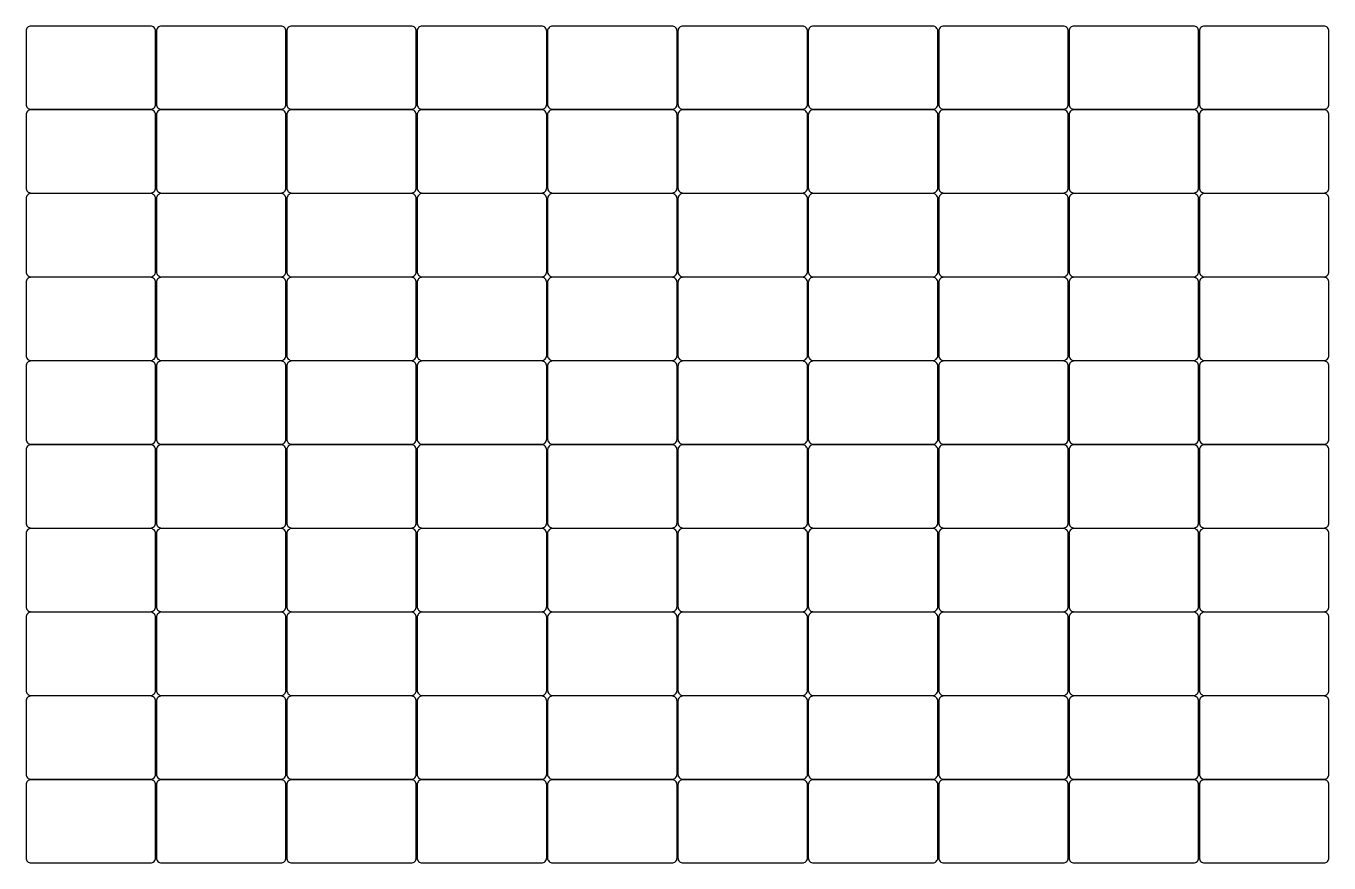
# Model space of a CAD drawing. Header units: inches. Extents: x 0.4 to 35.6, y -23.3 to -0.7.
import ezdxf

# ---------------------------------------------------------------- set-up
doc = ezdxf.new("R2010")
doc.units = ezdxf.units.IN

msp = doc.modelspace()

# ---------------------------------------------------------------- linework, layer by layer
for points in [[(3.756, -2.94, 0.414214), (3.893, -2.802), (3.893, -0.828, 0.414214), (3.756, -0.69), (0.531, -0.69, 0.414214), (0.393, -0.828), (0.393, -2.802, 0.414214), (0.531, -2.94)], [(7.279, -2.94, 0.414214), (7.417, -2.802), (7.417, -0.828, 0.414214), (7.279, -0.69), (4.054, -0.69, 0.414214), (3.917, -0.828), (3.917, -2.802, 0.414214), (4.054, -2.94)], [(10.802, -2.94, 0.414214), (10.94, -2.802), (10.94, -0.828, 0.414214), (10.802, -0.69), (7.578, -0.69, 0.414214), (7.44, -0.828), (7.44, -2.802, 0.414214), (7.578, -2.94)], [(14.326, -2.94, 0.414214), (14.463, -2.802), (14.463, -0.828, 0.414214), (14.326, -0.69), (11.101, -0.69, 0.414214), (10.963, -0.828), (10.963, -2.802, 0.414214), (11.101, -2.94)], [(17.849, -2.94, 0.414214), (17.987, -2.802), (17.987, -0.828, 0.414214), (17.849, -0.69), (14.624, -0.69, 0.414214), (14.487, -0.828), (14.487, -2.802, 0.414214), (14.624, -2.94)], [(21.372, -2.94, 0.414214), (21.51, -2.802), (21.51, -0.828, 0.414214), (21.372, -0.69), (18.148, -0.69, 0.414214), (18.01, -0.828), (18.01, -2.802, 0.414214), (18.148, -2.94)], [(24.896, -2.94, 0.414214), (25.033, -2.802), (25.033, -0.828, 0.414214), (24.896, -0.69), (21.671, -0.69, 0.414214), (21.533, -0.828), (21.533, -2.802, 0.414214), (21.671, -2.94)], [(28.419, -2.94, 0.414214), (28.557, -2.802), (28.557, -0.828, 0.414214), (28.419, -0.69), (25.194, -0.69, 0.414214), (25.057, -0.828), (25.057, -2.802, 0.414214), (25.194, -2.94)], [(31.942, -2.94, 0.414214), (32.08, -2.802), (32.08, -0.828, 0.414214), (31.942, -0.69), (28.718, -0.69, 0.414214), (28.58, -0.828), (28.58, -2.802, 0.414214), (28.718, -2.94)], [(35.466, -2.94, 0.414214), (35.603, -2.802), (35.603, -0.828, 0.414214), (35.466, -0.69), (32.241, -0.69, 0.414214), (32.103, -0.828), (32.103, -2.802, 0.414214), (32.241, -2.94)], [(3.756, -5.203, 0.414214), (3.893, -5.066), (3.893, -3.091, 0.414214), (3.756, -2.953), (0.531, -2.953, 0.414214), (0.393, -3.091), (0.393, -5.066, 0.414214), (0.531, -5.203)], [(7.279, -5.203, 0.414214), (7.417, -5.066), (7.417, -3.091, 0.414214), (7.279, -2.953), (4.054, -2.953, 0.414214), (3.917, -3.091), (3.917, -5.066, 0.414214), (4.054, -5.203)], [(10.802, -5.203, 0.414214), (10.94, -5.066), (10.94, -3.091, 0.414214), (10.802, -2.953), (7.578, -2.953, 0.414214), (7.44, -3.091), (7.44, -5.066, 0.414214), (7.578, -5.203)], [(14.326, -5.203, 0.414214), (14.463, -5.066), (14.463, -3.091, 0.414214), (14.326, -2.953), (11.101, -2.953, 0.414214), (10.963, -3.091), (10.963, -5.066, 0.414214), (11.101, -5.203)], [(17.849, -5.203, 0.414214), (17.987, -5.066), (17.987, -3.091, 0.414214), (17.849, -2.953), (14.624, -2.953, 0.414214), (14.487, -3.091), (14.487, -5.066, 0.414214), (14.624, -5.203)], [(21.372, -5.203, 0.414214), (21.51, -5.066), (21.51, -3.091, 0.414214), (21.372, -2.953), (18.148, -2.953, 0.414214), (18.01, -3.091), (18.01, -5.066, 0.414214), (18.148, -5.203)], [(24.896, -5.203, 0.414214), (25.033, -5.066), (25.033, -3.091, 0.414214), (24.896, -2.953), (21.671, -2.953, 0.414214), (21.533, -3.091), (21.533, -5.066, 0.414214), (21.671, -5.203)], [(28.419, -5.203, 0.414214), (28.557, -5.066), (28.557, -3.091, 0.414214), (28.419, -2.953), (25.194, -2.953, 0.414214), (25.057, -3.091), (25.057, -5.066, 0.414214), (25.194, -5.203)], [(31.942, -5.203, 0.414214), (32.08, -5.066), (32.08, -3.091, 0.414214), (31.942, -2.953), (28.718, -2.953, 0.414214), (28.58, -3.091), (28.58, -5.066, 0.414214), (28.718, -5.203)], [(35.466, -5.203, 0.414214), (35.603, -5.066), (35.603, -3.091, 0.414214), (35.466, -2.953), (32.241, -2.953, 0.414214), (32.103, -3.091), (32.103, -5.066, 0.414214), (32.241, -5.203)], [(3.756, -7.467, 0.414214), (3.893, -7.329), (3.893, -5.354, 0.414214), (3.756, -5.217), (0.531, -5.217, 0.414214), (0.393, -5.354), (0.393, -7.329, 0.414214), (0.531, -7.467)], [(7.279, -7.467, 0.414214), (7.417, -7.329), (7.417, -5.354, 0.414214), (7.279, -5.217), (4.054, -5.217, 0.414214), (3.917, -5.354), (3.917, -7.329, 0.414214), (4.054, -7.467)], [(10.802, -7.467, 0.414214), (10.94, -7.329), (10.94, -5.354, 0.414214), (10.802, -5.217), (7.578, -5.217, 0.414214), (7.44, -5.354), (7.44, -7.329, 0.414214), (7.578, -7.467)], [(14.326, -7.467, 0.414214), (14.463, -7.329), (14.463, -5.354, 0.414214), (14.326, -5.217), (11.101, -5.217, 0.414214), (10.963, -5.354), (10.963, -7.329, 0.414214), (11.101, -7.467)], [(17.849, -7.467, 0.414214), (17.987, -7.329), (17.987, -5.354, 0.414214), (17.849, -5.217), (14.624, -5.217, 0.414214), (14.487, -5.354), (14.487, -7.329, 0.414214), (14.624, -7.467)], [(21.372, -7.467, 0.414214), (21.51, -7.329), (21.51, -5.354, 0.414214), (21.372, -5.217), (18.148, -5.217, 0.414214), (18.01, -5.354), (18.01, -7.329, 0.414214), (18.148, -7.467)], [(24.896, -7.467, 0.414214), (25.033, -7.329), (25.033, -5.354, 0.414214), (24.896, -5.217), (21.671, -5.217, 0.414214), (21.533, -5.354), (21.533, -7.329, 0.414214), (21.671, -7.467)], [(28.419, -7.467, 0.414214), (28.557, -7.329), (28.557, -5.354, 0.414214), (28.419, -5.217), (25.194, -5.217, 0.414214), (25.057, -5.354), (25.057, -7.329, 0.414214), (25.194, -7.467)], [(31.942, -7.467, 0.414214), (32.08, -7.329), (32.08, -5.354, 0.414214), (31.942, -5.217), (28.718, -5.217, 0.414214), (28.58, -5.354), (28.58, -7.329, 0.414214), (28.718, -7.467)], [(35.466, -7.467, 0.414214), (35.603, -7.329), (35.603, -5.354, 0.414214), (35.466, -5.217), (32.241, -5.217, 0.414214), (32.103, -5.354), (32.103, -7.329, 0.414214), (32.241, -7.467)], [(3.756, -9.73, 0.414214), (3.893, -9.592), (3.893, -7.618, 0.414214), (3.756, -7.48), (0.531, -7.48, 0.414214), (0.393, -7.618), (0.393, -9.592, 0.414214), (0.531, -9.73)], [(7.279, -9.73, 0.414214), (7.417, -9.592), (7.417, -7.618, 0.414214), (7.279, -7.48), (4.054, -7.48, 0.414214), (3.917, -7.618), (3.917, -9.592, 0.414214), (4.054, -9.73)], [(10.802, -9.73, 0.414214), (10.94, -9.592), (10.94, -7.618, 0.414214), (10.802, -7.48), (7.578, -7.48, 0.414214), (7.44, -7.618), (7.44, -9.592, 0.414214), (7.578, -9.73)], [(14.326, -9.73, 0.414214), (14.463, -9.592), (14.463, -7.618, 0.414214), (14.326, -7.48), (11.101, -7.48, 0.414214), (10.963, -7.618), (10.963, -9.592, 0.414214), (11.101, -9.73)], [(17.849, -9.73, 0.414214), (17.987, -9.592), (17.987, -7.618, 0.414214), (17.849, -7.48), (14.624, -7.48, 0.414214), (14.487, -7.618), (14.487, -9.592, 0.414214), (14.624, -9.73)], [(21.372, -9.73, 0.414214), (21.51, -9.592), (21.51, -7.618, 0.414214), (21.372, -7.48), (18.148, -7.48, 0.414214), (18.01, -7.618), (18.01, -9.592, 0.414214), (18.148, -9.73)], [(24.896, -9.73, 0.414214), (25.033, -9.592), (25.033, -7.618, 0.414214), (24.896, -7.48), (21.671, -7.48, 0.414214), (21.533, -7.618), (21.533, -9.592, 0.414214), (21.671, -9.73)], [(28.419, -9.73, 0.414214), (28.557, -9.592), (28.557, -7.618, 0.414214), (28.419, -7.48), (25.194, -7.48, 0.414214), (25.057, -7.618), (25.057, -9.592, 0.414214), (25.194, -9.73)], [(31.942, -9.73, 0.414214), (32.08, -9.592), (32.08, -7.618, 0.414214), (31.942, -7.48), (28.718, -7.48, 0.414214), (28.58, -7.618), (28.58, -9.592, 0.414214), (28.718, -9.73)], [(35.466, -9.73, 0.414214), (35.603, -9.592), (35.603, -7.618, 0.414214), (35.466, -7.48), (32.241, -7.48, 0.414214), (32.103, -7.618), (32.103, -9.592, 0.414214), (32.241, -9.73)], [(3.756, -11.993, 0.414214), (3.893, -11.856), (3.893, -9.881, 0.414214), (3.756, -9.743), (0.531, -9.743, 0.414214), (0.393, -9.881), (0.393, -11.856, 0.414214), (0.531, -11.993)], [(7.279, -11.993, 0.414214), (7.417, -11.856), (7.417, -9.881, 0.414214), (7.279, -9.743), (4.054, -9.743, 0.414214), (3.917, -9.881), (3.917, -11.856, 0.414214), (4.054, -11.993)], [(10.802, -11.993, 0.414214), (10.94, -11.856), (10.94, -9.881, 0.414214), (10.802, -9.743), (7.578, -9.743, 0.414214), (7.44, -9.881), (7.44, -11.856, 0.414214), (7.578, -11.993)], [(14.326, -11.993, 0.414214), (14.463, -11.856), (14.463, -9.881, 0.414214), (14.326, -9.743), (11.101, -9.743, 0.414214), (10.963, -9.881), (10.963, -11.856, 0.414214), (11.101, -11.993)], [(17.849, -11.993, 0.414214), (17.987, -11.856), (17.987, -9.881, 0.414214), (17.849, -9.743), (14.624, -9.743, 0.414214), (14.487, -9.881), (14.487, -11.856, 0.414214), (14.624, -11.993)], [(21.372, -11.993, 0.414214), (21.51, -11.856), (21.51, -9.881, 0.414214), (21.372, -9.743), (18.148, -9.743, 0.414214), (18.01, -9.881), (18.01, -11.856, 0.414214), (18.148, -11.993)], [(24.896, -11.993, 0.414214), (25.033, -11.856), (25.033, -9.881, 0.414214), (24.896, -9.743), (21.671, -9.743, 0.414214), (21.533, -9.881), (21.533, -11.856, 0.414214), (21.671, -11.993)], [(28.419, -11.993, 0.414214), (28.557, -11.856), (28.557, -9.881, 0.414214), (28.419, -9.743), (25.194, -9.743, 0.414214), (25.057, -9.881), (25.057, -11.856, 0.414214), (25.194, -11.993)], [(31.942, -11.993, 0.414214), (32.08, -11.856), (32.08, -9.881, 0.414214), (31.942, -9.743), (28.718, -9.743, 0.414214), (28.58, -9.881), (28.58, -11.856, 0.414214), (28.718, -11.993)], [(35.466, -11.993, 0.414214), (35.603, -11.856), (35.603, -9.881, 0.414214), (35.466, -9.743), (32.241, -9.743, 0.414214), (32.103, -9.881), (32.103, -11.856, 0.414214), (32.241, -11.993)], [(3.756, -14.257, 0.414214), (3.893, -14.119), (3.893, -12.144, 0.414214), (3.756, -12.007), (0.531, -12.007, 0.414214), (0.393, -12.144), (0.393, -14.119, 0.414214), (0.531, -14.257)], [(7.279, -14.257, 0.414214), (7.417, -14.119), (7.417, -12.144, 0.414214), (7.279, -12.007), (4.054, -12.007, 0.414214), (3.917, -12.144), (3.917, -14.119, 0.414214), (4.054, -14.257)], [(10.802, -14.257, 0.414214), (10.94, -14.119), (10.94, -12.144, 0.414214), (10.802, -12.007), (7.578, -12.007, 0.414214), (7.44, -12.144), (7.44, -14.119, 0.414214), (7.578, -14.257)], [(14.326, -14.257, 0.414214), (14.463, -14.119), (14.463, -12.144, 0.414214), (14.326, -12.007), (11.101, -12.007, 0.414214), (10.963, -12.144), (10.963, -14.119, 0.414214), (11.101, -14.257)], [(17.849, -14.257, 0.414214), (17.987, -14.119), (17.987, -12.144, 0.414214), (17.849, -12.007), (14.624, -12.007, 0.414214), (14.487, -12.144), (14.487, -14.119, 0.414214), (14.624, -14.257)], [(21.372, -14.257, 0.414214), (21.51, -14.119), (21.51, -12.144, 0.414214), (21.372, -12.007), (18.148, -12.007, 0.414214), (18.01, -12.144), (18.01, -14.119, 0.414214), (18.148, -14.257)], [(24.896, -14.257, 0.414214), (25.033, -14.119), (25.033, -12.144, 0.414214), (24.896, -12.007), (21.671, -12.007, 0.414214), (21.533, -12.144), (21.533, -14.119, 0.414214), (21.671, -14.257)], [(28.419, -14.257, 0.414214), (28.557, -14.119), (28.557, -12.144, 0.414214), (28.419, -12.007), (25.194, -12.007, 0.414214), (25.057, -12.144), (25.057, -14.119, 0.414214), (25.194, -14.257)], [(31.942, -14.257, 0.414214), (32.08, -14.119), (32.08, -12.144, 0.414214), (31.942, -12.007), (28.718, -12.007, 0.414214), (28.58, -12.144), (28.58, -14.119, 0.414214), (28.718, -14.257)], [(35.466, -14.257, 0.414214), (35.603, -14.119), (35.603, -12.144, 0.414214), (35.466, -12.007), (32.241, -12.007, 0.414214), (32.103, -12.144), (32.103, -14.119, 0.414214), (32.241, -14.257)], [(3.756, -16.52, 0.414214), (3.893, -16.382), (3.893, -14.408, 0.414214), (3.756, -14.27), (0.531, -14.27, 0.414214), (0.393, -14.408), (0.393, -16.382, 0.414214), (0.531, -16.52)], [(7.279, -16.52, 0.414214), (7.417, -16.382), (7.417, -14.408, 0.414214), (7.279, -14.27), (4.054, -14.27, 0.414214), (3.917, -14.408), (3.917, -16.382, 0.414214), (4.054, -16.52)], [(10.802, -16.52, 0.414214), (10.94, -16.382), (10.94, -14.408, 0.414214), (10.802, -14.27), (7.578, -14.27, 0.414214), (7.44, -14.408), (7.44, -16.382, 0.414214), (7.578, -16.52)], [(14.326, -16.52, 0.414214), (14.463, -16.382), (14.463, -14.408, 0.414214), (14.326, -14.27), (11.101, -14.27, 0.414214), (10.963, -14.408), (10.963, -16.382, 0.414214), (11.101, -16.52)], [(17.849, -16.52, 0.414214), (17.987, -16.382), (17.987, -14.408, 0.414214), (17.849, -14.27), (14.624, -14.27, 0.414214), (14.487, -14.408), (14.487, -16.382, 0.414214), (14.624, -16.52)], [(21.372, -16.52, 0.414214), (21.51, -16.382), (21.51, -14.408, 0.414214), (21.372, -14.27), (18.148, -14.27, 0.414214), (18.01, -14.408), (18.01, -16.382, 0.414214), (18.148, -16.52)], [(24.896, -16.52, 0.414214), (25.033, -16.382), (25.033, -14.408, 0.414214), (24.896, -14.27), (21.671, -14.27, 0.414214), (21.533, -14.408), (21.533, -16.382, 0.414214), (21.671, -16.52)], [(28.419, -16.52, 0.414214), (28.557, -16.382), (28.557, -14.408, 0.414214), (28.419, -14.27), (25.194, -14.27, 0.414214), (25.057, -14.408), (25.057, -16.382, 0.414214), (25.194, -16.52)], [(31.942, -16.52, 0.414214), (32.08, -16.382), (32.08, -14.408, 0.414214), (31.942, -14.27), (28.718, -14.27, 0.414214), (28.58, -14.408), (28.58, -16.382, 0.414214), (28.718, -16.52)], [(35.466, -16.52, 0.414214), (35.603, -16.382), (35.603, -14.408, 0.414214), (35.466, -14.27), (32.241, -14.27, 0.414214), (32.103, -14.408), (32.103, -16.382, 0.414214), (32.241, -16.52)], [(3.756, -18.783, 0.414214), (3.893, -18.646), (3.893, -16.671, 0.414214), (3.756, -16.533), (0.531, -16.533, 0.414214), (0.393, -16.671), (0.393, -18.646, 0.414214), (0.531, -18.783)], [(7.279, -18.783, 0.414214), (7.417, -18.646), (7.417, -16.671, 0.414214), (7.279, -16.533), (4.054, -16.533, 0.414214), (3.917, -16.671), (3.917, -18.646, 0.414214), (4.054, -18.783)], [(10.802, -18.783, 0.414214), (10.94, -18.646), (10.94, -16.671, 0.414214), (10.802, -16.533), (7.578, -16.533, 0.414214), (7.44, -16.671), (7.44, -18.646, 0.414214), (7.578, -18.783)], [(14.326, -18.783, 0.414214), (14.463, -18.646), (14.463, -16.671, 0.414214), (14.326, -16.533), (11.101, -16.533, 0.414214), (10.963, -16.671), (10.963, -18.646, 0.414214), (11.101, -18.783)], [(17.849, -18.783, 0.414214), (17.987, -18.646), (17.987, -16.671, 0.414214), (17.849, -16.533), (14.624, -16.533, 0.414214), (14.487, -16.671), (14.487, -18.646, 0.414214), (14.624, -18.783)], [(21.372, -18.783, 0.414214), (21.51, -18.646), (21.51, -16.671, 0.414214), (21.372, -16.533), (18.148, -16.533, 0.414214), (18.01, -16.671), (18.01, -18.646, 0.414214), (18.148, -18.783)], [(24.896, -18.783, 0.414214), (25.033, -18.646), (25.033, -16.671, 0.414214), (24.896, -16.533), (21.671, -16.533, 0.414214), (21.533, -16.671), (21.533, -18.646, 0.414214), (21.671, -18.783)], [(28.419, -18.783, 0.414214), (28.557, -18.646), (28.557, -16.671, 0.414214), (28.419, -16.533), (25.194, -16.533, 0.414214), (25.057, -16.671), (25.057, -18.646, 0.414214), (25.194, -18.783)], [(31.942, -18.783, 0.414214), (32.08, -18.646), (32.08, -16.671, 0.414214), (31.942, -16.533), (28.718, -16.533, 0.414214), (28.58, -16.671), (28.58, -18.646, 0.414214), (28.718, -18.783)], [(35.466, -18.783, 0.414214), (35.603, -18.646), (35.603, -16.671, 0.414214), (35.466, -16.533), (32.241, -16.533, 0.414214), (32.103, -16.671), (32.103, -18.646, 0.414214), (32.241, -18.783)], [(3.756, -21.047, 0.414214), (3.893, -20.909), (3.893, -18.934, 0.414214), (3.756, -18.797), (0.531, -18.797, 0.414214), (0.393, -18.934), (0.393, -20.909, 0.414214), (0.531, -21.047)], [(7.279, -21.047, 0.414214), (7.417, -20.909), (7.417, -18.934, 0.414214), (7.279, -18.797), (4.054, -18.797, 0.414214), (3.917, -18.934), (3.917, -20.909, 0.414214), (4.054, -21.047)], [(10.802, -21.047, 0.414214), (10.94, -20.909), (10.94, -18.934, 0.414214), (10.802, -18.797), (7.578, -18.797, 0.414214), (7.44, -18.934), (7.44, -20.909, 0.414214), (7.578, -21.047)], [(14.326, -21.047, 0.414214), (14.463, -20.909), (14.463, -18.934, 0.414214), (14.326, -18.797), (11.101, -18.797, 0.414214), (10.963, -18.934), (10.963, -20.909, 0.414214), (11.101, -21.047)], [(17.849, -21.047, 0.414214), (17.987, -20.909), (17.987, -18.934, 0.414214), (17.849, -18.797), (14.624, -18.797, 0.414214), (14.487, -18.934), (14.487, -20.909, 0.414214), (14.624, -21.047)], [(21.372, -21.047, 0.414214), (21.51, -20.909), (21.51, -18.934, 0.414214), (21.372, -18.797), (18.148, -18.797, 0.414214), (18.01, -18.934), (18.01, -20.909, 0.414214), (18.148, -21.047)], [(24.896, -21.047, 0.414214), (25.033, -20.909), (25.033, -18.934, 0.414214), (24.896, -18.797), (21.671, -18.797, 0.414214), (21.533, -18.934), (21.533, -20.909, 0.414214), (21.671, -21.047)], [(28.419, -21.047, 0.414214), (28.557, -20.909), (28.557, -18.934, 0.414214), (28.419, -18.797), (25.194, -18.797, 0.414214), (25.057, -18.934), (25.057, -20.909, 0.414214), (25.194, -21.047)], [(31.942, -21.047, 0.414214), (32.08, -20.909), (32.08, -18.934, 0.414214), (31.942, -18.797), (28.718, -18.797, 0.414214), (28.58, -18.934), (28.58, -20.909, 0.414214), (28.718, -21.047)], [(35.466, -21.047, 0.414214), (35.603, -20.909), (35.603, -18.934, 0.414214), (35.466, -18.797), (32.241, -18.797, 0.414214), (32.103, -18.934), (32.103, -20.909, 0.414214), (32.241, -21.047)], [(3.756, -23.31, 0.414214), (3.893, -23.172), (3.893, -21.198, 0.414214), (3.756, -21.06), (0.531, -21.06, 0.414214), (0.393, -21.198), (0.393, -23.172, 0.414214), (0.531, -23.31)], [(7.279, -23.31, 0.414214), (7.417, -23.172), (7.417, -21.198, 0.414214), (7.279, -21.06), (4.054, -21.06, 0.414214), (3.917, -21.198), (3.917, -23.172, 0.414214), (4.054, -23.31)], [(10.802, -23.31, 0.414214), (10.94, -23.172), (10.94, -21.198, 0.414214), (10.802, -21.06), (7.578, -21.06, 0.414214), (7.44, -21.198), (7.44, -23.172, 0.414214), (7.578, -23.31)], [(14.326, -23.31, 0.414214), (14.463, -23.172), (14.463, -21.198, 0.414214), (14.326, -21.06), (11.101, -21.06, 0.414214), (10.963, -21.198), (10.963, -23.172, 0.414214), (11.101, -23.31)], [(17.849, -23.31, 0.414214), (17.987, -23.172), (17.987, -21.198, 0.414214), (17.849, -21.06), (14.624, -21.06, 0.414214), (14.487, -21.198), (14.487, -23.172, 0.414214), (14.624, -23.31)], [(21.372, -23.31, 0.414214), (21.51, -23.172), (21.51, -21.198, 0.414214), (21.372, -21.06), (18.148, -21.06, 0.414214), (18.01, -21.198), (18.01, -23.172, 0.414214), (18.148, -23.31)], [(24.896, -23.31, 0.414214), (25.033, -23.172), (25.033, -21.198, 0.414214), (24.896, -21.06), (21.671, -21.06, 0.414214), (21.533, -21.198), (21.533, -23.172, 0.414214), (21.671, -23.31)], [(28.419, -23.31, 0.414214), (28.557, -23.172), (28.557, -21.198, 0.414214), (28.419, -21.06), (25.194, -21.06, 0.414214), (25.057, -21.198), (25.057, -23.172, 0.414214), (25.194, -23.31)], [(31.942, -23.31, 0.414214), (32.08, -23.172), (32.08, -21.198, 0.414214), (31.942, -21.06), (28.718, -21.06, 0.414214), (28.58, -21.198), (28.58, -23.172, 0.414214), (28.718, -23.31)], [(35.466, -23.31, 0.414214), (35.603, -23.172), (35.603, -21.198, 0.414214), (35.466, -21.06), (32.241, -21.06, 0.414214), (32.103, -21.198), (32.103, -23.172, 0.414214), (32.241, -23.31)]]:
    msp.add_lwpolyline(points, format="xyb", close=True)

doc.saveas('drawing.dxf')
